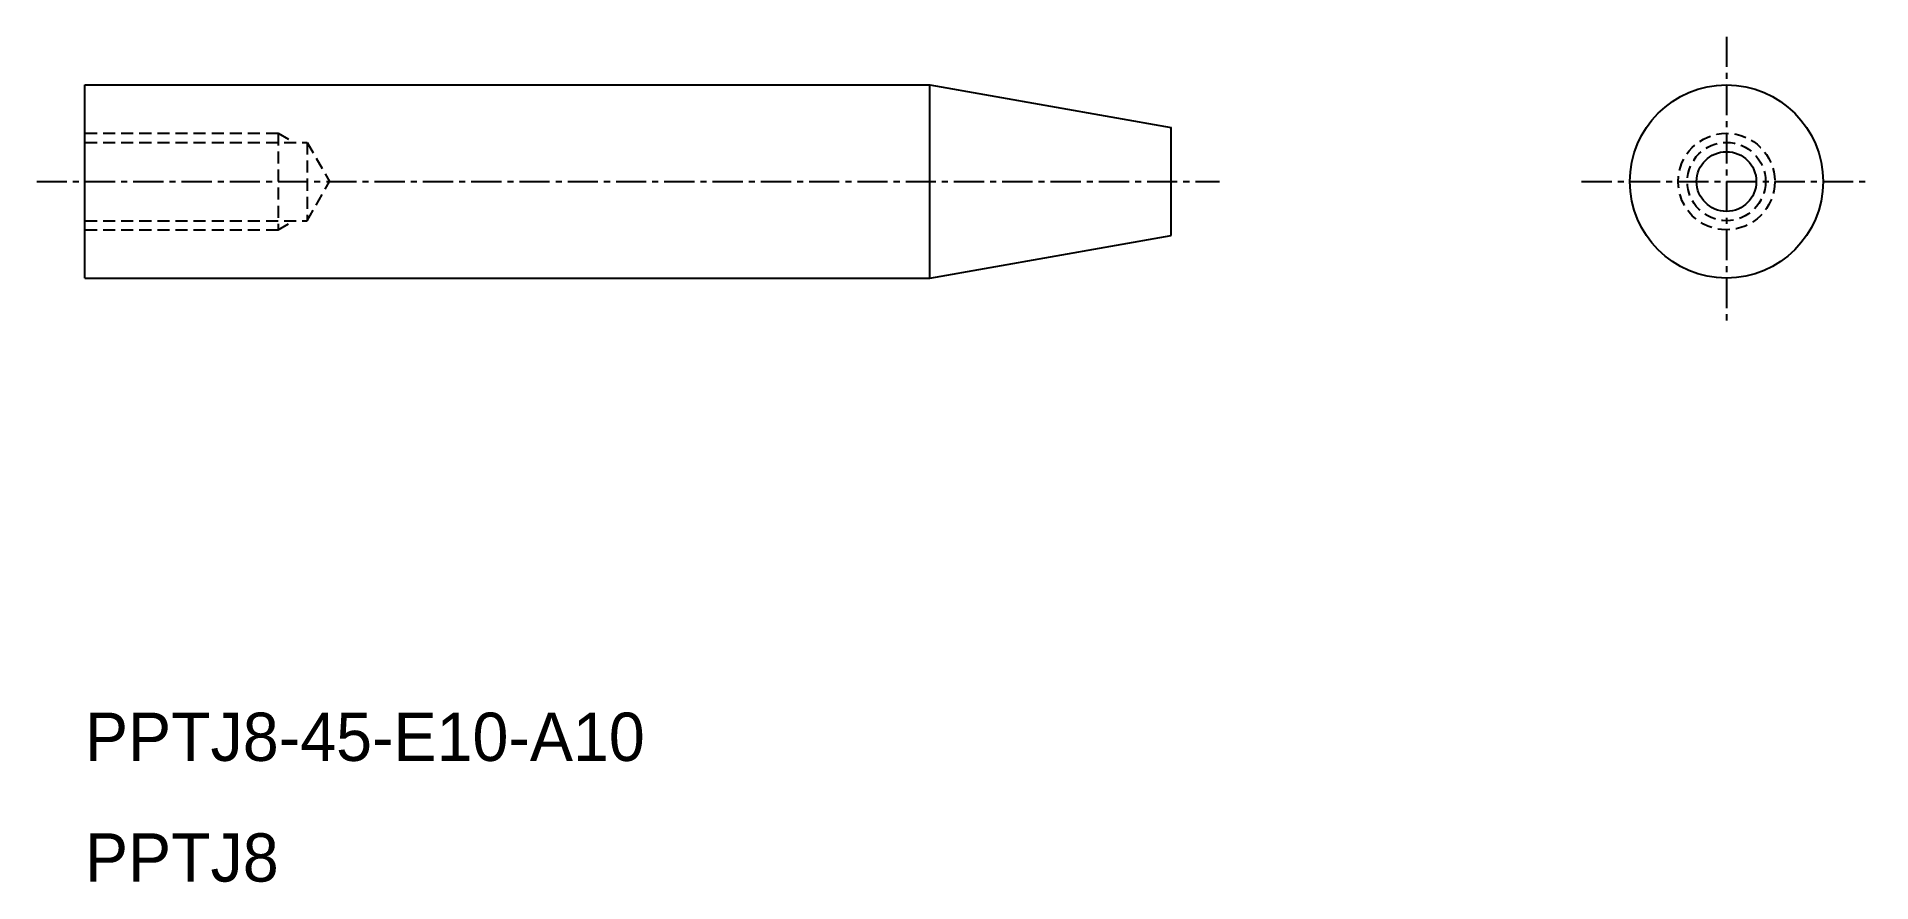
# Model space of a CAD drawing. Extents: x -959.6 to -883.6, y -547.8 to -512.7.
import ezdxf

# ---------------------------------------------------------------- set-up
doc = ezdxf.new("R2010")
doc.units = 0
doc.linetypes.add('CENTER', pattern=[2, 1.25, -0.25, 0.25, -0.25])
doc.linetypes.add('DASHED', pattern=[0.75, 0.5, -0.25])
doc.layers.get('0').update_dxf_attribs({"linetype": 'CONTINUOUS'})
doc.layers.add('CENTER', color=1, linetype='CENTER')

msp = doc.modelspace()

# ---------------------------------------------------------------- linework, layer by layer
at = {"color": 7, "linetype": 'CONTINUOUS'}
for p, q in [((-957.562, -514.731), (-922.562, -514.731)), ((-957.562, -522.731), (-957.562, -514.731)), ((-922.562, -522.731), (-922.562, -514.731)), ((-922.562, -514.731), (-912.562, -516.494)), ((-912.562, -520.967), (-912.562, -516.494)), ((-922.562, -522.731), (-912.562, -520.967)), ((-957.562, -522.731), (-922.562, -522.731))]:
    msp.add_line(p, q, dxfattribs=at)
at = {"color": 3, "linetype": 'DASHED'}
for p, q in [((-957.562, -516.731), (-949.562, -516.731)), ((-949.562, -516.731), (-949.562, -520.731)), ((-949.562, -516.731), (-948.905, -517.11)), ((-957.562, -517.11), (-948.362, -517.11)), ((-948.362, -517.11), (-947.426, -518.731)), ((-948.362, -517.11), (-948.362, -520.352)), ((-948.362, -520.352), (-947.426, -518.731)), ((-957.562, -520.352), (-948.362, -520.352)), ((-949.562, -520.731), (-948.905, -520.352)), ((-957.562, -520.731), (-949.562, -520.731))]:
    msp.add_line(p, q, dxfattribs=at)
at = {"color": 7, "linetype": 'CONTINUOUS'}
for radius in [4, 1.237]:
    msp.add_circle((-889.562, -518.731), radius, dxfattribs=at)
at = {"color": 3, "linetype": 'DASHED'}
for radius in [2, 1.621]:
    msp.add_circle((-889.562, -518.731), radius, dxfattribs=at)
at = {"layer": 'CENTER', "color": 1, "linetype": 'CENTER'}
for p, q in [((-889.562, -512.731), (-889.562, -524.731)), ((-959.562, -518.731), (-910.562, -518.731)), ((-895.562, -518.731), (-883.562, -518.731))]:
    msp.add_line(p, q, dxfattribs=at)

# ---------------------------------------------------------------- texts
at = {"color": 7, "linetype": 'CONTINUOUS'}
for s, p in [('PPTJ8-45-E10-A10', (-957.562, -542.731)), ('PPTJ8', (-957.562, -547.731))]:
    msp.add_text(s, height=2, dxfattribs=at).set_placement(p)

doc.saveas('drawing.dxf')
